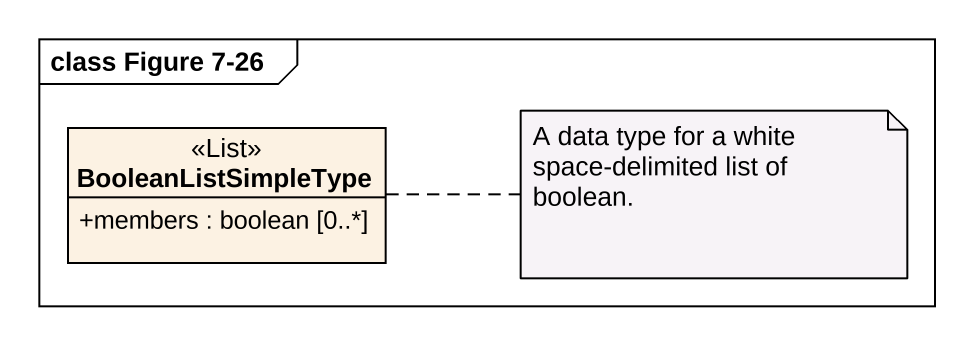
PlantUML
@startuml
mainframe class Figure 7-26
hide circle
hide empty members
skinparam classAttributeIconSize 0
class BooleanListSimpleType <<List>> {
  +members : boolean [0..*]
}
note right of BooleanListSimpleType : A data type for a white space-delimited list of boolean.
@enduml
